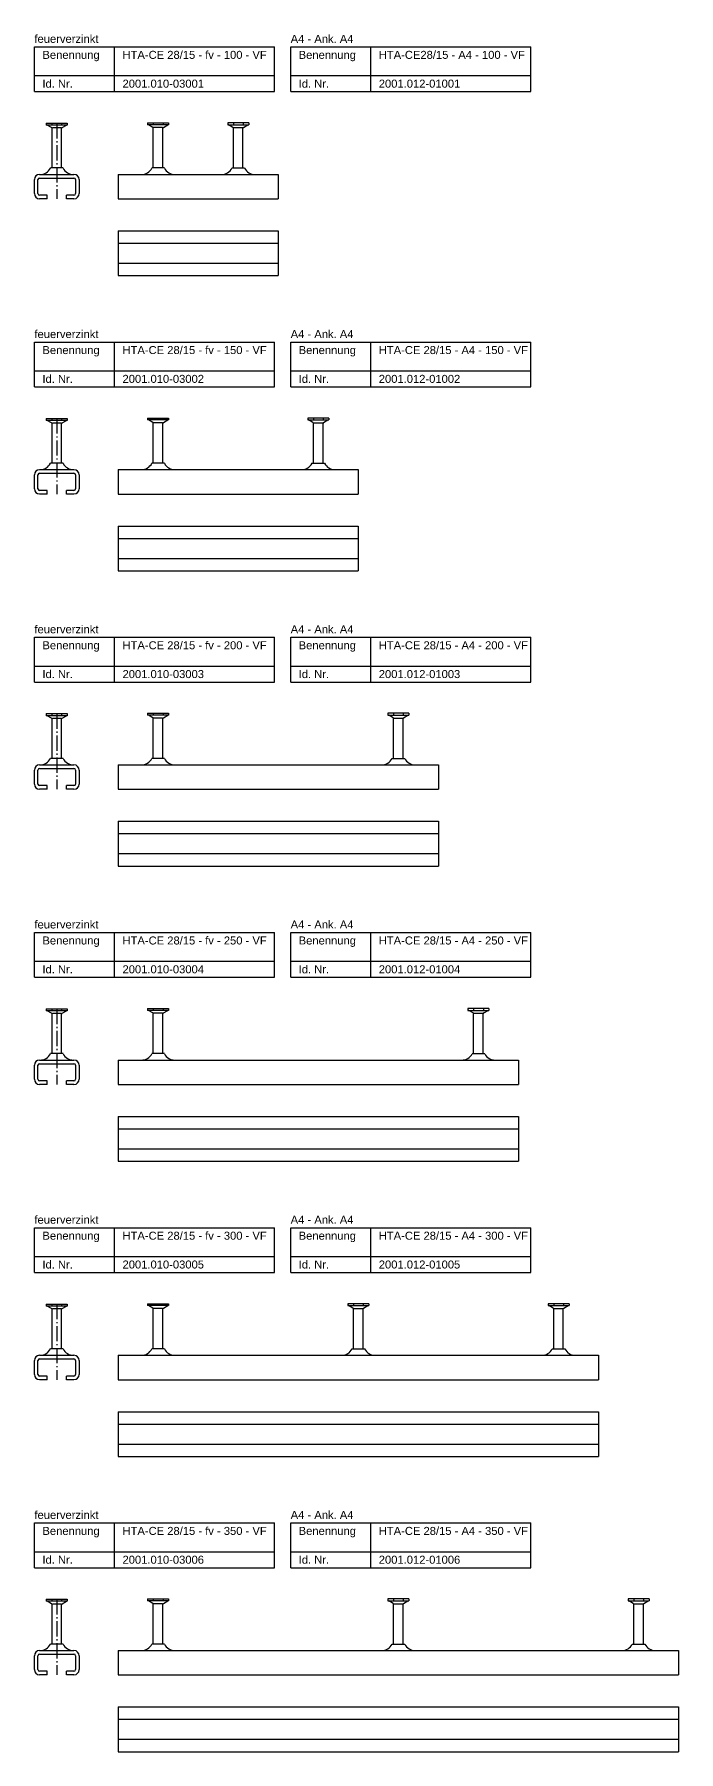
# Model space of a CAD drawing. Header units: millimetres. Extents: x 6200 to 12322, y 378 to 2559.
# Drawn here: x 6200 to 6602, y 1485 to 2559 of the extents above; entities that cross this region are included whole.
import ezdxf

# ---------------------------------------------------------------- set-up
doc = ezdxf.new("R2010")
doc.units = ezdxf.units.MM
doc.header["$LTSCALE"] = 10
doc.linetypes.add('AM_DIN_G_W050x2', pattern=[6.875, 4.75, -0.875, 0.375, -0.875])
doc.layers.add('HALFEN', color=2, linetype='CONTINUOUS')
doc.styles.add('ARIAL50', font='arial.ttf', dxfattribs={"height": 5})

msp = doc.modelspace()

# ---------------------------------------------------------------- linework, layer by layer
at = {"layer": 'HALFEN'}
for p, q in [((6200.2, 2550.7), (6350.2, 2550.7)), ((6200.2, 2522.7), (6200.2, 2550.7)), ((6250.2, 2522.7), (6250.2, 2550.7)), ((6350.2, 2522.7), (6350.2, 2550.7)), ((6360.2, 2550.7), (6510.2, 2550.7)), ((6360.2, 2522.7), (6360.2, 2550.7)), ((6410.2, 2522.7), (6410.2, 2550.7)), ((6510.2, 2522.7), (6510.2, 2550.7)), ((6200.2, 2532.7), (6350.2, 2532.7)), ((6200.2, 2522.7), (6350.2, 2522.7)), ((6360.2, 2532.7), (6510.2, 2532.7)), ((6360.2, 2522.7), (6510.2, 2522.7)), ((6207.6, 2503), (6220.7, 2503)), ((6207.6, 2503), (6207.6, 2501.7)), ((6220.7, 2501.7), (6207.6, 2501.7)), ((6210.9, 2500.2), (6208.2, 2501.7)), ((6211.1, 2502.8), (6211.1, 2501.9)), ((6217.2, 2502.8), (6217.2, 2501.9)), ((6217.5, 2500.2), (6220.2, 2501.7)), ((6220.7, 2503), (6220.7, 2501.7)), ((6270.9, 2503.2), (6284, 2503.2)), ((6270.9, 2503.2), (6270.9, 2502)), ((6284, 2502), (6270.9, 2502)), ((6274.1, 2500.4), (6271.4, 2502)), ((6274.4, 2503.1), (6274.4, 2502.1)), ((6280.5, 2503.1), (6280.5, 2502.1)), ((6280.7, 2500.4), (6283.4, 2502)), ((6284, 2503.2), (6284, 2502)), ((6334, 2503.2), (6320.9, 2503.2)), ((6320.9, 2503.2), (6320.9, 2502)), ((6320.9, 2502), (6334, 2502)), ((6324.1, 2500.4), (6321.4, 2502)), ((6324.4, 2503.1), (6324.4, 2502.1)), ((6330.5, 2503.1), (6330.5, 2502.1)), ((6330.7, 2500.4), (6333.4, 2502)), ((6334, 2503.2), (6334, 2502)), ((6211.2, 2475), (6211.2, 2499.7)), ((6216.9, 2500), (6211.4, 2500)), ((6217.2, 2475), (6217.2, 2499.7)), ((6274.4, 2475), (6274.4, 2499.9)), ((6280.2, 2500.2), (6274.6, 2500.2)), ((6280.4, 2475), (6280.4, 2499.9)), ((6324.4, 2475), (6324.4, 2499.9)), ((6324.6, 2500.2), (6330.2, 2500.2)), ((6330.4, 2475), (6330.4, 2499.9)), ((6203.4, 2471), (6224.9, 2471)), ((6203.4, 2468.7), (6224.9, 2468.7)), ((6218.1, 2475), (6210.2, 2475)), ((6252.4, 2471), (6352.4, 2471)), ((6252.4, 2471), (6252.4, 2455.7)), ((6281.4, 2475), (6273.5, 2475)), ((6323.5, 2475), (6331.4, 2475)), ((6352.4, 2471), (6352.4, 2455.7)), ((6200.2, 2459), (6200.2, 2467.7)), ((6202.4, 2459), (6202.4, 2467.7)), ((6208.2, 2458), (6203.4, 2458)), ((6208.2, 2455.7), (6208.2, 2458)), ((6220.2, 2455.7), (6220.2, 2458)), ((6224.9, 2458), (6220.2, 2458)), ((6225.9, 2467.7), (6225.9, 2459)), ((6228.2, 2467.7), (6228.2, 2459)), ((6208.2, 2455.7), (6203.4, 2455.7)), ((6224.9, 2455.7), (6220.2, 2455.7)), ((6252.4, 2455.7), (6352.4, 2455.7)), ((6252.4, 2435.7), (6352.4, 2435.7)), ((6252.4, 2435.7), (6252.4, 2407.7)), ((6252.4, 2428), (6352.4, 2428)), ((6352.4, 2435.7), (6352.4, 2407.7)), ((6252.4, 2415.5), (6352.4, 2415.5)), ((6252.4, 2407.7), (6352.4, 2407.7)), ((6200.2, 2366.2), (6350.2, 2366.2)), ((6200.2, 2338.2), (6200.2, 2366.2)), ((6250.2, 2338.2), (6250.2, 2366.2)), ((6350.2, 2338.2), (6350.2, 2366.2)), ((6360.2, 2366.2), (6510.2, 2366.2)), ((6360.2, 2338.2), (6360.2, 2366.2)), ((6410.2, 2338.2), (6410.2, 2366.2)), ((6510.2, 2338.2), (6510.2, 2366.2)), ((6200.2, 2348.2), (6350.2, 2348.2)), ((6360.2, 2348.2), (6510.2, 2348.2)), ((6200.2, 2338.2), (6350.2, 2338.2)), ((6360.2, 2338.2), (6510.2, 2338.2)), ((6207.6, 2318.5), (6220.7, 2318.5)), ((6207.6, 2318.5), (6207.6, 2317.2)), ((6211.1, 2318.3), (6211.1, 2317.4)), ((6217.2, 2318.3), (6217.2, 2317.4)), ((6220.7, 2318.5), (6220.7, 2317.2)), ((6270.9, 2318.7), (6284, 2318.7)), ((6270.9, 2318.7), (6270.9, 2317.5)), ((6274.4, 2318.6), (6274.4, 2317.6)), ((6280.5, 2318.6), (6280.5, 2317.6)), ((6284, 2318.7), (6284, 2317.5)), ((6384, 2318.7), (6370.9, 2318.7)), ((6370.9, 2318.7), (6370.9, 2317.5)), ((6374.4, 2318.6), (6374.4, 2317.6)), ((6380.5, 2318.6), (6380.5, 2317.6)), ((6384, 2318.7), (6384, 2317.5)), ((6220.7, 2317.2), (6207.6, 2317.2)), ((6210.9, 2315.7), (6208.2, 2317.2)), ((6211.2, 2290.5), (6211.2, 2315.2)), ((6216.9, 2315.5), (6211.4, 2315.5)), ((6217.2, 2290.5), (6217.2, 2315.2)), ((6217.5, 2315.7), (6220.2, 2317.2)), ((6284, 2317.5), (6270.9, 2317.5)), ((6274.1, 2315.9), (6271.4, 2317.5)), ((6274.4, 2290.5), (6274.4, 2315.4)), ((6280.2, 2315.7), (6274.6, 2315.7)), ((6280.4, 2290.5), (6280.4, 2315.4)), ((6280.7, 2315.9), (6283.4, 2317.5)), ((6370.9, 2317.5), (6384, 2317.5)), ((6374.1, 2315.9), (6371.4, 2317.5)), ((6374.4, 2290.5), (6374.4, 2315.4)), ((6374.6, 2315.7), (6380.2, 2315.7)), ((6380.4, 2290.5), (6380.4, 2315.4)), ((6380.7, 2315.9), (6383.4, 2317.5)), ((6203.4, 2286.5), (6224.9, 2286.5)), ((6218.1, 2290.5), (6210.2, 2290.5)), ((6252.4, 2286.5), (6402.4, 2286.5)), ((6252.4, 2286.5), (6252.4, 2271.2)), ((6281.4, 2290.5), (6273.5, 2290.5)), ((6373.5, 2290.5), (6381.4, 2290.5)), ((6402.4, 2286.5), (6402.4, 2271.2)), ((6200.2, 2274.5), (6200.2, 2283.2)), ((6202.4, 2274.5), (6202.4, 2283.2)), ((6203.4, 2284.2), (6224.9, 2284.2)), ((6225.9, 2283.2), (6225.9, 2274.5)), ((6228.2, 2283.2), (6228.2, 2274.5)), ((6208.2, 2273.5), (6203.4, 2273.5)), ((6208.2, 2271.2), (6203.4, 2271.2)), ((6208.2, 2271.2), (6208.2, 2273.5)), ((6220.2, 2271.2), (6220.2, 2273.5)), ((6224.9, 2273.5), (6220.2, 2273.5)), ((6224.9, 2271.2), (6220.2, 2271.2)), ((6252.4, 2271.2), (6402.4, 2271.2)), ((6252.4, 2251.2), (6402.4, 2251.2)), ((6252.4, 2251.2), (6252.4, 2223.2)), ((6252.4, 2243.5), (6402.4, 2243.5)), ((6402.4, 2251.2), (6402.4, 2223.2)), ((6252.4, 2231), (6402.4, 2231)), ((6252.4, 2223.2), (6402.4, 2223.2)), ((6200.2, 2181.7), (6350.2, 2181.7)), ((6200.2, 2153.7), (6200.2, 2181.7)), ((6250.2, 2153.7), (6250.2, 2181.7)), ((6350.2, 2153.7), (6350.2, 2181.7)), ((6360.2, 2181.7), (6510.2, 2181.7)), ((6360.2, 2153.7), (6360.2, 2181.7)), ((6410.2, 2153.7), (6410.2, 2181.7)), ((6510.2, 2153.7), (6510.2, 2181.7)), ((6200.2, 2163.7), (6350.2, 2163.7)), ((6360.2, 2163.7), (6510.2, 2163.7)), ((6200.2, 2153.7), (6350.2, 2153.7)), ((6360.2, 2153.7), (6510.2, 2153.7)), ((6207.6, 2134), (6220.7, 2134)), ((6207.6, 2134), (6207.6, 2132.7)), ((6220.7, 2132.7), (6207.6, 2132.7)), ((6210.9, 2131.2), (6208.2, 2132.7)), ((6211.1, 2133.8), (6211.1, 2132.9)), ((6211.2, 2106), (6211.2, 2130.7)), ((6216.9, 2131), (6211.4, 2131)), ((6217.2, 2133.8), (6217.2, 2132.9)), ((6217.2, 2106), (6217.2, 2130.7)), ((6217.5, 2131.2), (6220.2, 2132.7)), ((6220.7, 2134), (6220.7, 2132.7)), ((6270.9, 2134.2), (6284, 2134.2)), ((6270.9, 2134.2), (6270.9, 2133)), ((6284, 2133), (6270.9, 2133)), ((6274.1, 2131.4), (6271.4, 2133)), ((6274.4, 2134.1), (6274.4, 2133.1)), ((6274.4, 2106), (6274.4, 2130.9)), ((6280.2, 2131.2), (6274.6, 2131.2)), ((6280.4, 2106), (6280.4, 2130.9)), ((6280.5, 2134.1), (6280.5, 2133.1)), ((6280.7, 2131.4), (6283.4, 2133)), ((6284, 2134.2), (6284, 2133)), ((6434, 2134.2), (6420.9, 2134.2)), ((6420.9, 2134.2), (6420.9, 2133)), ((6420.9, 2133), (6434, 2133)), ((6424.1, 2131.4), (6421.4, 2133)), ((6424.4, 2134.1), (6424.4, 2133.1)), ((6424.4, 2106), (6424.4, 2130.9)), ((6424.6, 2131.2), (6430.2, 2131.2)), ((6430.4, 2106), (6430.4, 2130.9)), ((6430.5, 2134.1), (6430.5, 2133.1)), ((6430.7, 2131.4), (6433.4, 2133)), ((6434, 2134.2), (6434, 2133)), ((6218.1, 2106), (6210.2, 2106)), ((6281.4, 2106), (6273.5, 2106)), ((6423.5, 2106), (6431.4, 2106)), ((6200.2, 2090), (6200.2, 2098.7)), ((6202.4, 2090), (6202.4, 2098.7)), ((6203.4, 2102), (6224.9, 2102)), ((6203.4, 2099.7), (6224.9, 2099.7)), ((6225.9, 2098.7), (6225.9, 2090)), ((6228.2, 2098.7), (6228.2, 2090)), ((6252.4, 2102), (6452.4, 2102)), ((6252.4, 2102), (6252.4, 2086.7)), ((6452.4, 2102), (6452.4, 2086.7)), ((6208.2, 2089), (6203.4, 2089)), ((6208.2, 2086.7), (6203.4, 2086.7)), ((6208.2, 2086.7), (6208.2, 2089)), ((6220.2, 2086.7), (6220.2, 2089)), ((6224.9, 2089), (6220.2, 2089)), ((6224.9, 2086.7), (6220.2, 2086.7)), ((6252.4, 2086.7), (6452.4, 2086.7)), ((6252.4, 2066.7), (6452.4, 2066.7)), ((6252.4, 2066.7), (6252.4, 2038.7)), ((6452.4, 2066.7), (6452.4, 2038.7)), ((6252.4, 2059), (6452.4, 2059)), ((6252.4, 2046.5), (6452.4, 2046.5)), ((6252.4, 2038.7), (6452.4, 2038.7)), ((6200.2, 1997.2), (6350.2, 1997.2)), ((6200.2, 1969.2), (6200.2, 1997.2)), ((6250.2, 1969.2), (6250.2, 1997.2)), ((6350.2, 1969.2), (6350.2, 1997.2)), ((6360.2, 1997.2), (6510.2, 1997.2)), ((6360.2, 1969.2), (6360.2, 1997.2)), ((6410.2, 1969.2), (6410.2, 1997.2)), ((6510.2, 1969.2), (6510.2, 1997.2)), ((6200.2, 1979.2), (6350.2, 1979.2)), ((6360.2, 1979.2), (6510.2, 1979.2)), ((6200.2, 1969.2), (6350.2, 1969.2)), ((6360.2, 1969.2), (6510.2, 1969.2)), ((6207.6, 1949.5), (6220.7, 1949.5)), ((6207.6, 1949.5), (6207.6, 1948.2)), ((6220.7, 1948.2), (6207.6, 1948.2)), ((6210.9, 1946.7), (6208.2, 1948.2)), ((6211.1, 1949.3), (6211.1, 1948.4)), ((6211.2, 1921.5), (6211.2, 1946.2)), ((6216.9, 1946.5), (6211.4, 1946.5)), ((6217.2, 1949.3), (6217.2, 1948.4)), ((6217.2, 1921.5), (6217.2, 1946.2)), ((6217.5, 1946.7), (6220.2, 1948.2)), ((6220.7, 1949.5), (6220.7, 1948.2)), ((6270.9, 1949.7), (6284, 1949.7)), ((6270.9, 1949.7), (6270.9, 1948.5)), ((6284, 1948.5), (6270.9, 1948.5)), ((6274.1, 1946.9), (6271.4, 1948.5)), ((6274.4, 1949.6), (6274.4, 1948.6)), ((6274.4, 1921.5), (6274.4, 1946.4)), ((6280.2, 1946.7), (6274.6, 1946.7)), ((6280.4, 1921.5), (6280.4, 1946.4)), ((6280.5, 1949.6), (6280.5, 1948.6)), ((6280.7, 1946.9), (6283.4, 1948.5)), ((6284, 1949.7), (6284, 1948.5)), ((6484, 1949.7), (6470.9, 1949.7)), ((6470.9, 1949.7), (6470.9, 1948.5)), ((6470.9, 1948.5), (6484, 1948.5)), ((6474.1, 1946.9), (6471.4, 1948.5)), ((6474.4, 1949.6), (6474.4, 1948.6)), ((6474.4, 1921.5), (6474.4, 1946.4)), ((6474.6, 1946.7), (6480.2, 1946.7)), ((6480.4, 1921.5), (6480.4, 1946.4)), ((6480.5, 1949.6), (6480.5, 1948.6)), ((6480.7, 1946.9), (6483.4, 1948.5)), ((6484, 1949.7), (6484, 1948.5)), ((6218.1, 1921.5), (6210.2, 1921.5)), ((6281.4, 1921.5), (6273.5, 1921.5)), ((6473.5, 1921.5), (6481.4, 1921.5)), ((6200.2, 1905.5), (6200.2, 1914.2)), ((6202.4, 1905.5), (6202.4, 1914.2)), ((6203.4, 1917.5), (6224.9, 1917.5)), ((6203.4, 1915.2), (6224.9, 1915.2)), ((6225.9, 1914.2), (6225.9, 1905.5)), ((6228.2, 1914.2), (6228.2, 1905.5)), ((6252.4, 1917.5), (6502.4, 1917.5)), ((6252.4, 1917.5), (6252.4, 1902.2)), ((6502.4, 1917.5), (6502.4, 1902.2)), ((6208.2, 1904.5), (6203.4, 1904.5)), ((6208.2, 1902.2), (6203.4, 1902.2)), ((6208.2, 1902.2), (6208.2, 1904.5)), ((6220.2, 1902.2), (6220.2, 1904.5)), ((6224.9, 1904.5), (6220.2, 1904.5)), ((6224.9, 1902.2), (6220.2, 1902.2)), ((6252.4, 1902.2), (6502.4, 1902.2)), ((6252.4, 1882.2), (6502.4, 1882.2)), ((6252.4, 1882.2), (6252.4, 1854.2)), ((6502.4, 1882.2), (6502.4, 1854.2)), ((6252.4, 1874.5), (6502.4, 1874.5)), ((6252.4, 1862), (6502.4, 1862)), ((6252.4, 1854.2), (6502.4, 1854.2)), ((6200.2, 1812.7), (6350.2, 1812.7)), ((6200.2, 1784.7), (6200.2, 1812.7)), ((6250.2, 1784.7), (6250.2, 1812.7)), ((6350.2, 1784.7), (6350.2, 1812.7)), ((6360.2, 1812.7), (6510.2, 1812.7)), ((6360.2, 1784.7), (6360.2, 1812.7)), ((6410.2, 1784.7), (6410.2, 1812.7)), ((6510.2, 1784.7), (6510.2, 1812.7)), ((6200.2, 1794.7), (6350.2, 1794.7)), ((6360.2, 1794.7), (6510.2, 1794.7)), ((6200.2, 1784.7), (6350.2, 1784.7)), ((6360.2, 1784.7), (6510.2, 1784.7)), ((6207.6, 1765), (6220.7, 1765)), ((6207.6, 1765), (6207.6, 1763.7)), ((6220.7, 1763.7), (6207.6, 1763.7)), ((6210.9, 1762.2), (6208.2, 1763.7)), ((6211.1, 1764.8), (6211.1, 1763.9)), ((6211.2, 1737), (6211.2, 1761.7)), ((6216.9, 1762), (6211.4, 1762)), ((6217.2, 1764.8), (6217.2, 1763.9)), ((6217.2, 1737), (6217.2, 1761.7)), ((6217.5, 1762.2), (6220.2, 1763.7)), ((6220.7, 1765), (6220.7, 1763.7)), ((6270.9, 1765.2), (6284, 1765.2)), ((6270.9, 1765.2), (6270.9, 1764)), ((6284, 1764), (6270.9, 1764)), ((6274.1, 1762.4), (6271.4, 1764)), ((6274.4, 1765.1), (6274.4, 1764.1)), ((6274.4, 1737), (6274.4, 1761.9)), ((6280.2, 1762.2), (6274.6, 1762.2)), ((6280.4, 1737), (6280.4, 1761.9)), ((6280.5, 1765.1), (6280.5, 1764.1)), ((6280.7, 1762.4), (6283.4, 1764)), ((6284, 1765.2), (6284, 1764)), ((6409, 1765.2), (6395.9, 1765.2)), ((6395.9, 1765.2), (6395.9, 1764)), ((6395.9, 1764), (6409, 1764)), ((6399.1, 1762.4), (6396.4, 1764)), ((6399.4, 1765.1), (6399.4, 1764.1)), ((6399.4, 1737), (6399.4, 1761.9)), ((6399.6, 1762.2), (6405.2, 1762.2)), ((6405.4, 1737), (6405.4, 1761.9)), ((6405.5, 1765.1), (6405.5, 1764.1)), ((6405.7, 1762.4), (6408.4, 1764)), ((6409, 1765.2), (6409, 1764)), ((6534, 1765.2), (6520.9, 1765.2)), ((6520.9, 1765.2), (6520.9, 1764)), ((6520.9, 1764), (6534, 1764)), ((6524.1, 1762.4), (6521.4, 1764)), ((6524.4, 1765.1), (6524.4, 1764.1)), ((6524.4, 1737), (6524.4, 1761.9)), ((6524.6, 1762.2), (6530.2, 1762.2)), ((6530.4, 1737), (6530.4, 1761.9)), ((6530.5, 1765.1), (6530.5, 1764.1)), ((6530.7, 1762.4), (6533.4, 1764)), ((6534, 1765.2), (6534, 1764)), ((6200.2, 1721), (6200.2, 1729.7)), ((6202.4, 1721), (6202.4, 1729.7)), ((6203.4, 1733), (6224.9, 1733)), ((6203.4, 1730.7), (6224.9, 1730.7)), ((6218.1, 1737), (6210.2, 1737)), ((6225.9, 1729.7), (6225.9, 1721)), ((6228.2, 1729.7), (6228.2, 1721)), ((6252.4, 1733), (6552.4, 1733)), ((6252.4, 1733), (6252.4, 1717.7)), ((6281.4, 1737), (6273.5, 1737)), ((6398.5, 1737), (6406.4, 1737)), ((6523.5, 1737), (6531.4, 1737)), ((6552.4, 1733), (6552.4, 1717.7)), ((6208.2, 1720), (6203.4, 1720)), ((6208.2, 1717.7), (6203.4, 1717.7)), ((6208.2, 1717.7), (6208.2, 1720)), ((6220.2, 1717.7), (6220.2, 1720)), ((6224.9, 1720), (6220.2, 1720)), ((6224.9, 1717.7), (6220.2, 1717.7)), ((6252.4, 1717.7), (6552.4, 1717.7)), ((6252.4, 1697.7), (6552.4, 1697.7)), ((6252.4, 1697.7), (6252.4, 1669.7)), ((6552.4, 1697.7), (6552.4, 1669.7)), ((6252.4, 1690), (6552.4, 1690)), ((6252.4, 1677.5), (6552.4, 1677.5)), ((6252.4, 1669.7), (6552.4, 1669.7)), ((6200.2, 1628.2), (6350.2, 1628.2)), ((6200.2, 1600.2), (6200.2, 1628.2)), ((6250.2, 1600.2), (6250.2, 1628.2)), ((6350.2, 1600.2), (6350.2, 1628.2)), ((6360.2, 1628.2), (6510.2, 1628.2)), ((6360.2, 1600.2), (6360.2, 1628.2)), ((6410.2, 1600.2), (6410.2, 1628.2)), ((6510.2, 1600.2), (6510.2, 1628.2)), ((6200.2, 1610.2), (6350.2, 1610.2)), ((6360.2, 1610.2), (6510.2, 1610.2)), ((6200.2, 1600.2), (6350.2, 1600.2)), ((6360.2, 1600.2), (6510.2, 1600.2)), ((6207.6, 1580.5), (6220.7, 1580.5)), ((6207.6, 1580.5), (6207.6, 1579.2)), ((6220.7, 1579.2), (6207.6, 1579.2)), ((6210.9, 1577.7), (6208.2, 1579.2)), ((6211.1, 1580.3), (6211.1, 1579.4)), ((6217.2, 1580.3), (6217.2, 1579.4)), ((6217.5, 1577.7), (6220.2, 1579.2)), ((6220.7, 1580.5), (6220.7, 1579.2)), ((6270.9, 1580.7), (6284, 1580.7)), ((6270.9, 1580.7), (6270.9, 1579.5)), ((6284, 1579.5), (6270.9, 1579.5)), ((6274.1, 1577.9), (6271.4, 1579.5)), ((6274.4, 1580.6), (6274.4, 1579.6)), ((6280.2, 1577.7), (6274.6, 1577.7)), ((6280.5, 1580.6), (6280.5, 1579.6)), ((6280.7, 1577.9), (6283.4, 1579.5)), ((6284, 1580.7), (6284, 1579.5)), ((6434, 1580.7), (6420.9, 1580.7)), ((6420.9, 1580.7), (6420.9, 1579.5)), ((6420.9, 1579.5), (6434, 1579.5)), ((6424.1, 1577.9), (6421.4, 1579.5)), ((6424.4, 1580.6), (6424.4, 1579.6)), ((6424.6, 1577.7), (6430.2, 1577.7)), ((6430.5, 1580.6), (6430.5, 1579.6)), ((6430.7, 1577.9), (6433.4, 1579.5)), ((6434, 1580.7), (6434, 1579.5)), ((6584, 1580.7), (6570.9, 1580.7)), ((6570.9, 1580.7), (6570.9, 1579.5)), ((6570.9, 1579.5), (6584, 1579.5)), ((6574.1, 1577.9), (6571.4, 1579.5)), ((6574.4, 1580.6), (6574.4, 1579.6)), ((6574.6, 1577.7), (6580.2, 1577.7)), ((6580.5, 1580.6), (6580.5, 1579.6)), ((6580.7, 1577.9), (6583.4, 1579.5)), ((6584, 1580.7), (6584, 1579.5)), ((6211.2, 1552.5), (6211.2, 1577.1)), ((6216.9, 1577.5), (6211.4, 1577.5)), ((6217.2, 1552.5), (6217.2, 1577.1)), ((6274.4, 1552.5), (6274.4, 1577.4)), ((6280.4, 1552.5), (6280.4, 1577.4)), ((6424.4, 1552.5), (6424.4, 1577.4)), ((6430.4, 1552.5), (6430.4, 1577.4)), ((6574.4, 1552.5), (6574.4, 1577.4)), ((6580.4, 1552.5), (6580.4, 1577.4)), ((6203.4, 1548.5), (6224.9, 1548.5)), ((6203.4, 1546.2), (6224.9, 1546.2)), ((6218.1, 1552.5), (6210.2, 1552.5)), ((6252.4, 1548.5), (6602.4, 1548.5)), ((6252.4, 1548.5), (6252.4, 1533.2)), ((6281.4, 1552.5), (6273.5, 1552.5)), ((6423.5, 1552.5), (6431.4, 1552.5)), ((6573.5, 1552.5), (6581.4, 1552.5)), ((6602.4, 1548.5), (6602.4, 1533.2)), ((6200.2, 1536.5), (6200.2, 1545.2)), ((6202.4, 1536.5), (6202.4, 1545.2)), ((6208.2, 1535.5), (6203.4, 1535.5)), ((6208.2, 1533.2), (6208.2, 1535.5)), ((6220.2, 1533.2), (6220.2, 1535.5)), ((6224.9, 1535.5), (6220.2, 1535.5)), ((6225.9, 1545.2), (6225.9, 1536.5)), ((6228.2, 1545.2), (6228.2, 1536.5)), ((6208.2, 1533.2), (6203.4, 1533.2)), ((6224.9, 1533.2), (6220.2, 1533.2)), ((6252.4, 1533.2), (6602.4, 1533.2)), ((6252.4, 1513.2), (6602.4, 1513.2)), ((6252.4, 1513.2), (6252.4, 1485.2)), ((6252.4, 1505.5), (6602.4, 1505.5)), ((6602.4, 1513.2), (6602.4, 1485.2)), ((6252.4, 1493), (6602.4, 1493)), ((6252.4, 1485.2), (6602.4, 1485.2))]:
    msp.add_line(p, q, dxfattribs=at)
at = {"layer": 'HALFEN', "color": 1, "linetype": 'AM_DIN_G_W050x2', "ltscale": 0.2}
for p, q in [((6214.2, 2503), (6214.2, 2455.7)), ((6214.2, 2318.5), (6214.2, 2271.2)), ((6214.2, 2134), (6214.2, 2086.7)), ((6214.2, 1949.5), (6214.2, 1902.2)), ((6214.2, 1765), (6214.2, 1717.7)), ((6214.2, 1580.5), (6214.2, 1533.2))]:
    msp.add_line(p, q, dxfattribs=at)
at = {"layer": 'HALFEN'}
for centre, radius, start, end in [((6210.6, 2499.7), 0.6, 0, 60), ((6217.8, 2499.7), 0.6, 120, 180), ((6273.8, 2499.9), 0.6, 0, 60), ((6281, 2499.9), 0.6, 120, 180), ((6323.8, 2499.9), 0.6, 0, 60), ((6331, 2499.9), 0.6, 120, 180), ((6203.4, 2467.7), 3.25, 90, 180), ((6203.4, 2467.7), 1, 90, 180), ((6203.8, 2478.1), 7.14, 268.7969, 333.9123), ((6224.5, 2478.1), 7.14, 206.0877, 271.2031), ((6224.9, 2467.7), 3.25, 0, 90), ((6224.9, 2467.7), 1, 0, 90), ((6267.1, 2478.1), 7.14, 268.7969, 333.9123), ((6287.8, 2478.1), 7.14, 206.0877, 271.2031), ((6317.1, 2478.1), 7.14, 268.7969, 333.9123), ((6337.8, 2478.1), 7.14, 206.0877, 271.2031), ((6203.4, 2459), 3.25, 180, 270), ((6203.4, 2459), 1, 180, 270), ((6224.9, 2459), 3.25, 270, 0), ((6224.9, 2459), 1, 270, 0), ((6210.6, 2315.2), 0.6, 0, 60), ((6217.8, 2315.2), 0.6, 120, 180), ((6273.8, 2315.4), 0.6, 0, 60), ((6281, 2315.4), 0.6, 120, 180), ((6373.8, 2315.4), 0.6, 0, 60), ((6381, 2315.4), 0.6, 120, 180), ((6203.4, 2283.2), 3.25, 90, 180), ((6203.8, 2293.6), 7.14, 268.7969, 333.9123), ((6224.5, 2293.6), 7.14, 206.0877, 271.2031), ((6224.9, 2283.2), 3.25, 0, 90), ((6267.1, 2293.6), 7.14, 268.7969, 333.9123), ((6287.8, 2293.6), 7.14, 206.0877, 271.2031), ((6367.1, 2293.6), 7.14, 268.7969, 333.9123), ((6387.8, 2293.6), 7.14, 206.0877, 271.2031), ((6203.4, 2283.2), 1, 90, 180), ((6224.9, 2283.2), 1, 0, 90), ((6203.4, 2274.5), 3.25, 180, 270), ((6203.4, 2274.5), 1, 180, 270), ((6224.9, 2274.5), 3.25, 270, 0), ((6224.9, 2274.5), 1, 270, 0), ((6210.6, 2130.7), 0.6, 0, 60), ((6217.8, 2130.7), 0.6, 120, 180), ((6273.8, 2130.9), 0.6, 0, 60), ((6281, 2130.9), 0.6, 120, 180), ((6423.8, 2130.9), 0.6, 0, 60), ((6431, 2130.9), 0.6, 120, 180), ((6203.8, 2109.1), 7.14, 268.7969, 333.9123), ((6224.5, 2109.1), 7.14, 206.0877, 271.2031), ((6267.1, 2109.1), 7.14, 268.7969, 333.9123), ((6287.8, 2109.1), 7.14, 206.0877, 271.2031), ((6417.1, 2109.1), 7.14, 268.7969, 333.9123), ((6437.8, 2109.1), 7.14, 206.0877, 271.2031), ((6203.4, 2098.7), 3.25, 90, 180), ((6203.4, 2098.7), 1, 90, 180), ((6224.9, 2098.7), 3.25, 0, 90), ((6224.9, 2098.7), 1, 0, 90), ((6203.4, 2090), 3.25, 180, 270), ((6203.4, 2090), 1, 180, 270), ((6224.9, 2090), 3.25, 270, 0), ((6224.9, 2090), 1, 270, 0), ((6210.6, 1946.2), 0.6, 0, 60), ((6217.8, 1946.2), 0.6, 120, 180), ((6273.8, 1946.4), 0.6, 0, 60), ((6281, 1946.4), 0.6, 120, 180), ((6473.8, 1946.4), 0.6, 0, 60), ((6481, 1946.4), 0.6, 120, 180), ((6203.8, 1924.6), 7.14, 268.7969, 333.9123), ((6224.5, 1924.6), 7.14, 206.0877, 271.2031), ((6267.1, 1924.6), 7.14, 268.7969, 333.9123), ((6287.8, 1924.6), 7.14, 206.0877, 271.2031), ((6467.1, 1924.6), 7.14, 268.7969, 333.9123), ((6487.8, 1924.6), 7.14, 206.0877, 271.2031), ((6203.4, 1914.2), 3.25, 90, 180), ((6203.4, 1914.2), 1, 90, 180), ((6224.9, 1914.2), 3.25, 0, 90), ((6224.9, 1914.2), 1, 0, 90), ((6203.4, 1905.5), 3.25, 180, 270), ((6203.4, 1905.5), 1, 180, 270), ((6224.9, 1905.5), 3.25, 270, 0), ((6224.9, 1905.5), 1, 270, 0), ((6210.6, 1761.7), 0.6, 0, 60), ((6217.8, 1761.7), 0.6, 120, 180), ((6273.8, 1761.9), 0.6, 0, 60), ((6281, 1761.9), 0.6, 120, 180), ((6398.8, 1761.9), 0.6, 0, 60), ((6406, 1761.9), 0.6, 120, 180), ((6523.8, 1761.9), 0.6, 0, 60), ((6531, 1761.9), 0.6, 120, 180), ((6203.4, 1729.7), 3.25, 90, 180), ((6203.4, 1729.7), 1, 90, 180), ((6203.8, 1740.1), 7.14, 268.7969, 333.9123), ((6224.5, 1740.1), 7.14, 206.0877, 271.2031), ((6224.9, 1729.7), 3.25, 0, 90), ((6224.9, 1729.7), 1, 0, 90), ((6267.1, 1740.1), 7.14, 268.7969, 333.9123), ((6287.8, 1740.1), 7.14, 206.0877, 271.2031), ((6392.1, 1740.1), 7.14, 268.7969, 333.9123), ((6412.8, 1740.1), 7.14, 206.0877, 271.2031), ((6517.1, 1740.1), 7.14, 268.7969, 333.9123), ((6537.8, 1740.1), 7.14, 206.0877, 271.2031), ((6203.4, 1721), 3.25, 180, 270), ((6203.4, 1721), 1, 180, 270), ((6224.9, 1721), 3.25, 270, 0), ((6224.9, 1721), 1, 270, 0), ((6273.8, 1577.4), 0.6, 0, 60), ((6281, 1577.4), 0.6, 120, 180), ((6423.8, 1577.4), 0.6, 0, 60), ((6431, 1577.4), 0.6, 120, 180), ((6573.8, 1577.4), 0.6, 0, 60), ((6581, 1577.4), 0.6, 120, 180), ((6210.6, 1577.1), 0.6, 0, 60), ((6217.8, 1577.1), 0.6, 120, 180), ((6203.4, 1545.2), 3.25, 90, 180), ((6203.4, 1545.2), 1, 90, 180), ((6203.8, 1555.6), 7.14, 268.7969, 333.9123), ((6224.5, 1555.6), 7.14, 206.0877, 271.2031), ((6224.9, 1545.2), 3.25, 0, 90), ((6224.9, 1545.2), 1, 0, 90), ((6267.1, 1555.6), 7.14, 268.7969, 333.9123), ((6287.8, 1555.6), 7.14, 206.0877, 271.2031), ((6417.1, 1555.6), 7.14, 268.7969, 333.9123), ((6437.8, 1555.6), 7.14, 206.0877, 271.2031), ((6567.1, 1555.6), 7.14, 268.7969, 333.9123), ((6587.8, 1555.6), 7.14, 206.0877, 271.2031), ((6203.4, 1536.5), 3.25, 180, 270), ((6203.4, 1536.5), 1, 180, 270), ((6224.9, 1536.5), 3.25, 270, 0), ((6224.9, 1536.5), 1, 270, 0)]:
    msp.add_arc(centre, radius, start, end, dxfattribs=at)

# ---------------------------------------------------------------- texts
at = {"layer": 'HALFEN', "style": 'ARIAL50'}
for s, p in [('feuerverzinkt', (6200.2, 2553.2)), ('A4 - Ank. A4', (6360.2, 2553.2)), ('Benennung', (6205.2, 2543.2)), ('HTA-CE 28/15 - fv - 100 - VF', (6255.2, 2543.2)), ('Benennung', (6365.2, 2543.2)), ('HTA-CE28/15 - A4 - 100 - VF', (6415.2, 2543.2)), ('Id. Nr.', (6205.2, 2525.2)), ('2001.010-03001', (6255.2, 2525.2)), ('Id. Nr.', (6365.2, 2525.2)), ('2001.012-01001', (6415.2, 2525.2)), ('feuerverzinkt', (6200.2, 2368.7)), ('A4 - Ank. A4', (6360.2, 2368.7)), ('Benennung', (6205.2, 2358.7)), ('HTA-CE 28/15 - fv - 150 - VF', (6255.2, 2358.7)), ('Benennung', (6365.2, 2358.7)), ('HTA-CE 28/15 - A4 - 150 - VF', (6415.2, 2358.7)), ('Id. Nr.', (6205.2, 2340.7)), ('2001.010-03002', (6255.2, 2340.7)), ('Id. Nr.', (6365.2, 2340.7)), ('2001.012-01002', (6415.2, 2340.7)), ('feuerverzinkt', (6200.2, 2184.2)), ('A4 - Ank. A4', (6360.2, 2184.2)), ('Benennung', (6205.2, 2174.2)), ('HTA-CE 28/15 - fv - 200 - VF', (6255.2, 2174.2)), ('Benennung', (6365.2, 2174.2)), ('HTA-CE 28/15 - A4 - 200 - VF', (6415.2, 2174.2)), ('Id. Nr.', (6205.2, 2156.2)), ('2001.010-03003', (6255.2, 2156.2)), ('Id. Nr.', (6365.2, 2156.2)), ('2001.012-01003', (6415.2, 2156.2)), ('feuerverzinkt', (6200.2, 1999.7)), ('A4 - Ank. A4', (6360.2, 1999.7)), ('Benennung', (6205.2, 1989.7)), ('HTA-CE 28/15 - fv - 250 - VF', (6255.2, 1989.7)), ('Benennung', (6365.2, 1989.7)), ('HTA-CE 28/15 - A4 - 250 - VF', (6415.2, 1989.7)), ('Id. Nr.', (6205.2, 1971.7)), ('2001.010-03004', (6255.2, 1971.7)), ('Id. Nr.', (6365.2, 1971.7)), ('2001.012-01004', (6415.2, 1971.7)), ('feuerverzinkt', (6200.2, 1815.2)), ('A4 - Ank. A4', (6360.2, 1815.2)), ('Benennung', (6205.2, 1805.2)), ('HTA-CE 28/15 - fv - 300 - VF', (6255.2, 1805.2)), ('Benennung', (6365.2, 1805.2)), ('HTA-CE 28/15 - A4 - 300 - VF', (6415.2, 1805.2)), ('Id. Nr.', (6205.2, 1787.2)), ('Id. Nr.', (6365.2, 1787.2)), ('2001.010-03005', (6255.2, 1787.2)), ('2001.012-01005', (6415.2, 1787.2)), ('feuerverzinkt', (6200.2, 1630.7)), ('A4 - Ank. A4', (6360.2, 1630.7)), ('Benennung', (6205.2, 1620.7)), ('HTA-CE 28/15 - fv - 350 - VF', (6255.2, 1620.7)), ('Benennung', (6365.2, 1620.7)), ('HTA-CE 28/15 - A4 - 350 - VF', (6415.2, 1620.7)), ('Id. Nr.', (6205.2, 1602.7)), ('2001.010-03006', (6255.2, 1602.7)), ('Id. Nr.', (6365.2, 1602.7)), ('2001.012-01006', (6415.2, 1602.7))]:
    msp.add_text(s, height=5, dxfattribs=at).set_placement(p)

doc.saveas('drawing.dxf')
